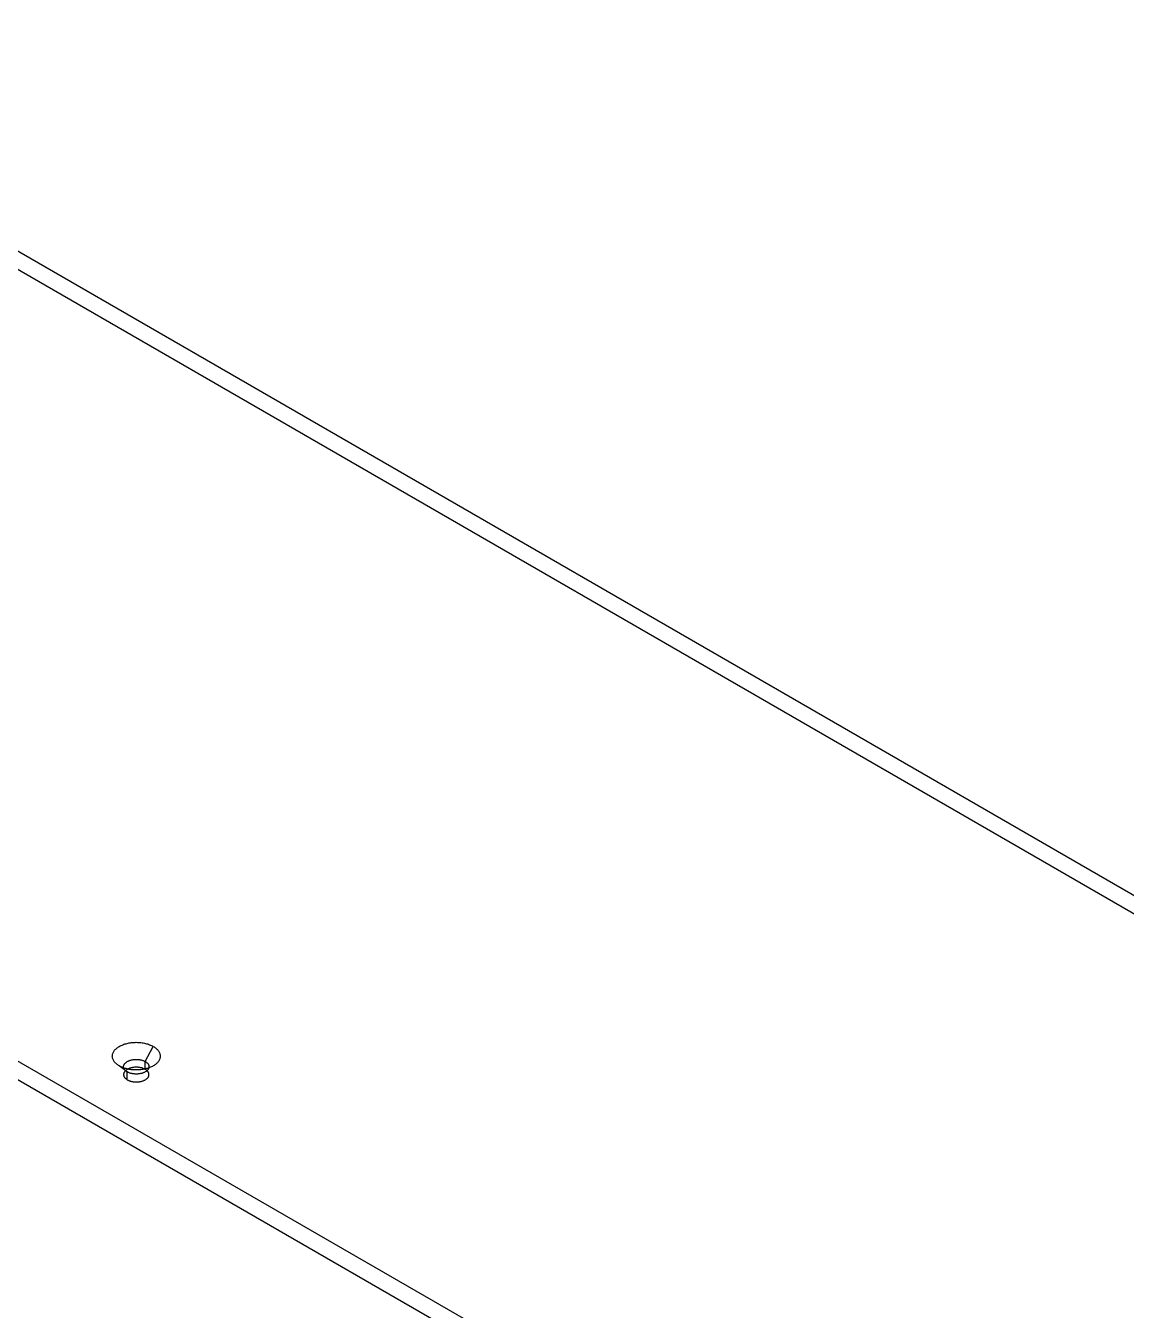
# Model space of a CAD drawing. Header units: inches. Extents: x 1.4 to 100.6, y 1.4 to 64.6.
# Drawn here: x 85.627 to 89.254, y 36.726 to 40.962 of the extents above; entities that cross this region are included whole.
import ezdxf

# ---------------------------------------------------------------- set-up
doc = ezdxf.new("R2010")
doc.units = ezdxf.units.IN
doc.header["$MEASUREMENT"] = 0

msp = doc.modelspace()

# ---------------------------------------------------------------- linework, layer by layer
at = {"layer": 'OUTLINE'}
for p, q in [((96.9167, 33.6846), (84.313, 40.9615)), ((96.9167, 33.6239), (84.313, 40.9008)), ((94.6037, 32.3492), (82, 39.6261)), ((94.6037, 32.2885), (82, 39.5654)), ((85.965, 37.6072), (85.9686, 37.6079)), ((85.9686, 37.6079), (85.9724, 37.6085)), ((85.9724, 37.6085), (85.9762, 37.609)), ((85.9762, 37.609), (85.98, 37.6094)), ((85.98, 37.6094), (85.9838, 37.6097)), ((85.9838, 37.6097), (85.9877, 37.6098)), ((85.9877, 37.6098), (85.9916, 37.6099)), ((85.9916, 37.6099), (85.9954, 37.6098)), ((85.9954, 37.6098), (85.9993, 37.6097)), ((85.9993, 37.6097), (86.0031, 37.6094)), ((86.0031, 37.6094), (86.007, 37.609)), ((86.007, 37.609), (86.0107, 37.6085)), ((86.0107, 37.6085), (86.0145, 37.6079)), ((86.0145, 37.6079), (86.0182, 37.6072)), ((85.9126, 37.5643), (85.9127, 37.5666)), ((85.9127, 37.5666), (85.913, 37.5688)), ((85.913, 37.5688), (85.9135, 37.571)), ((85.9135, 37.571), (85.9141, 37.5732)), ((85.9141, 37.5732), (85.915, 37.5754)), ((85.915, 37.5754), (85.916, 37.5776)), ((85.916, 37.5776), (85.9172, 37.5797)), ((85.9172, 37.5797), (85.9186, 37.5818)), ((85.9186, 37.5818), (85.9202, 37.5838)), ((85.9202, 37.5838), (85.9219, 37.5858)), ((85.9219, 37.5858), (85.9238, 37.5878)), ((85.9238, 37.5878), (85.9259, 37.5896)), ((85.9259, 37.5896), (85.9281, 37.5915)), ((85.9281, 37.5915), (85.9305, 37.5932)), ((85.9305, 37.5932), (85.9331, 37.5949)), ((85.9331, 37.5949), (85.9357, 37.5966)), ((85.9357, 37.5966), (85.9385, 37.5981)), ((85.9385, 37.5981), (85.9415, 37.5996)), ((85.9415, 37.5996), (85.9445, 37.6009)), ((85.9445, 37.6009), (85.9477, 37.6022)), ((85.9477, 37.6022), (85.951, 37.6034)), ((85.951, 37.6034), (85.9543, 37.6045)), ((85.9543, 37.6045), (85.9578, 37.6055)), ((85.9578, 37.6055), (85.9613, 37.6064)), ((85.9613, 37.6064), (85.965, 37.6072)), ((86.0182, 37.6072), (86.0218, 37.6064)), ((86.0211, 37.5465), (86.0474, 37.5966)), ((86.0218, 37.6064), (86.0253, 37.6055)), ((86.0253, 37.6055), (86.0288, 37.6045)), ((86.0288, 37.6045), (86.0321, 37.6034)), ((86.0321, 37.6034), (86.0354, 37.6022)), ((86.0354, 37.6022), (86.0386, 37.6009)), ((86.0386, 37.6009), (86.0416, 37.5996)), ((86.0416, 37.5996), (86.0446, 37.5981)), ((86.0446, 37.5981), (86.0474, 37.5966)), ((86.0474, 37.5966), (86.0501, 37.5949)), ((86.0501, 37.5949), (86.0526, 37.5932)), ((86.0526, 37.5932), (86.055, 37.5915)), ((86.055, 37.5915), (86.0572, 37.5896)), ((86.0572, 37.5896), (86.0593, 37.5878)), ((86.0593, 37.5878), (86.0612, 37.5858)), ((86.0612, 37.5858), (86.0629, 37.5838)), ((86.0629, 37.5838), (86.0645, 37.5818)), ((86.0645, 37.5818), (86.0659, 37.5797)), ((86.0659, 37.5797), (86.0671, 37.5776)), ((86.0671, 37.5776), (86.0681, 37.5754)), ((86.0681, 37.5754), (86.069, 37.5732)), ((86.069, 37.5732), (86.0697, 37.571)), ((86.0697, 37.571), (86.0701, 37.5688)), ((86.0701, 37.5688), (86.0704, 37.5666)), ((86.0704, 37.5666), (86.0705, 37.5643)), ((85.9127, 37.5621), (85.9126, 37.5643)), ((85.913, 37.5599), (85.9127, 37.5621)), ((85.9135, 37.5576), (85.913, 37.5599)), ((85.9141, 37.5554), (85.9135, 37.5576)), ((85.915, 37.5532), (85.9141, 37.5554)), ((85.916, 37.5511), (85.915, 37.5532)), ((85.9172, 37.549), (85.916, 37.5511)), ((85.9186, 37.5469), (85.9172, 37.549)), ((85.9202, 37.5448), (85.9186, 37.5469)), ((85.9219, 37.5428), (85.9202, 37.5448)), ((85.9238, 37.5409), (85.9219, 37.5428)), ((85.9259, 37.539), (85.9238, 37.5409)), ((85.9281, 37.5372), (85.9259, 37.539)), ((85.9305, 37.5354), (85.9281, 37.5372)), ((85.9331, 37.5337), (85.9305, 37.5354)), ((85.9357, 37.5321), (85.9331, 37.5337)), ((85.962, 37.5124), (85.9357, 37.5321)), ((85.9385, 37.5305), (85.9357, 37.5321)), ((85.9415, 37.5291), (85.9385, 37.5305)), ((85.9445, 37.5277), (85.9415, 37.5291)), ((85.9477, 37.5264), (85.9445, 37.5277)), ((85.951, 37.5252), (85.9477, 37.5264)), ((85.9497, 37.5294), (85.9498, 37.5306)), ((85.9498, 37.5282), (85.9497, 37.5294)), ((85.9498, 37.5306), (85.9499, 37.5318)), ((85.9499, 37.5271), (85.9498, 37.5282)), ((85.9499, 37.5318), (85.9502, 37.533)), ((85.9502, 37.5259), (85.9499, 37.5271)), ((85.9502, 37.533), (85.9505, 37.5341)), ((85.9505, 37.5247), (85.9502, 37.5259)), ((85.9505, 37.5341), (85.951, 37.5353)), ((85.951, 37.5236), (85.9505, 37.5247)), ((85.951, 37.5353), (85.9515, 37.5364)), ((85.9543, 37.5241), (85.951, 37.5252)), ((85.9515, 37.5224), (85.951, 37.5236)), ((85.9515, 37.5364), (85.9522, 37.5376)), ((85.9522, 37.5376), (85.9529, 37.5387)), ((85.9529, 37.5387), (85.9538, 37.5398)), ((85.9538, 37.5398), (85.9547, 37.5408)), ((85.9578, 37.5231), (85.9543, 37.5241)), ((85.9547, 37.5408), (85.9557, 37.5418)), ((85.9557, 37.5418), (85.9568, 37.5428)), ((85.9568, 37.5428), (85.958, 37.5438)), ((85.9613, 37.5222), (85.9578, 37.5231)), ((85.958, 37.5438), (85.9592, 37.5447)), ((85.9592, 37.5447), (85.9606, 37.5456)), ((85.9606, 37.5456), (85.962, 37.5465)), ((85.962, 37.5465), (85.9635, 37.5473)), ((85.9635, 37.5473), (85.965, 37.5481)), ((85.965, 37.5481), (85.9666, 37.5488)), ((85.9666, 37.5488), (85.9683, 37.5495)), ((85.9683, 37.5237), (85.9666, 37.523)), ((85.9683, 37.5495), (85.9701, 37.5501)), ((85.9701, 37.5243), (85.9683, 37.5237)), ((85.9701, 37.5501), (85.9718, 37.5507)), ((85.9718, 37.5249), (85.9701, 37.5243)), ((85.9718, 37.5507), (85.9737, 37.5513)), ((85.9737, 37.5254), (85.9718, 37.5249)), ((85.9737, 37.5513), (85.9756, 37.5517)), ((85.9756, 37.5259), (85.9737, 37.5254)), ((85.9756, 37.5517), (85.9775, 37.5522)), ((85.9775, 37.5263), (85.9756, 37.5259)), ((85.9775, 37.5522), (85.9794, 37.5525)), ((85.9794, 37.5267), (85.9775, 37.5263)), ((85.9794, 37.5525), (85.9814, 37.5528)), ((85.9814, 37.527), (85.9794, 37.5267)), ((85.9814, 37.5528), (85.9834, 37.5531)), ((85.9834, 37.5273), (85.9814, 37.527)), ((85.9834, 37.5531), (85.9854, 37.5533)), ((85.9854, 37.5275), (85.9834, 37.5273)), ((85.9854, 37.5533), (85.9875, 37.5535)), ((85.9875, 37.5276), (85.9854, 37.5275)), ((85.9875, 37.5535), (85.9895, 37.5535)), ((85.9895, 37.5277), (85.9875, 37.5276)), ((85.9895, 37.5535), (85.9916, 37.5536)), ((85.9916, 37.5278), (85.9895, 37.5277)), ((85.9916, 37.5536), (85.9936, 37.5535)), ((85.9936, 37.5277), (85.9916, 37.5278)), ((85.9936, 37.5535), (85.9957, 37.5535)), ((85.9957, 37.5276), (85.9936, 37.5277)), ((85.9957, 37.5535), (85.9977, 37.5533)), ((85.9977, 37.5275), (85.9957, 37.5276)), ((85.9977, 37.5533), (85.9997, 37.5531)), ((85.9997, 37.5273), (85.9977, 37.5275)), ((85.9997, 37.5531), (86.0017, 37.5528)), ((86.0017, 37.527), (85.9997, 37.5273)), ((86.0017, 37.5528), (86.0037, 37.5525)), ((86.0037, 37.5267), (86.0017, 37.527)), ((86.0037, 37.5525), (86.0056, 37.5522)), ((86.0056, 37.5263), (86.0037, 37.5267)), ((86.0056, 37.5522), (86.0076, 37.5517)), ((86.0076, 37.5259), (86.0056, 37.5263)), ((86.0076, 37.5517), (86.0094, 37.5513)), ((86.0094, 37.5254), (86.0076, 37.5259)), ((86.0094, 37.5513), (86.0113, 37.5507)), ((86.0113, 37.5249), (86.0094, 37.5254)), ((86.0113, 37.5507), (86.0131, 37.5501)), ((86.0131, 37.5243), (86.0113, 37.5249)), ((86.0131, 37.5501), (86.0148, 37.5495)), ((86.0148, 37.5237), (86.0131, 37.5243)), ((86.0148, 37.5495), (86.0165, 37.5488)), ((86.0165, 37.523), (86.0148, 37.5237)), ((86.0165, 37.5488), (86.0181, 37.5481)), ((86.0181, 37.5481), (86.0196, 37.5473)), ((86.0196, 37.5473), (86.0211, 37.5465)), ((86.0211, 37.5465), (86.0225, 37.5456)), ((86.0211, 37.5207), (86.0211, 37.5465)), ((86.0253, 37.5231), (86.0218, 37.5222)), ((86.0225, 37.5456), (86.0239, 37.5447)), ((86.0239, 37.5447), (86.0251, 37.5438)), ((86.0251, 37.5438), (86.0263, 37.5428)), ((86.0288, 37.5241), (86.0253, 37.5231)), ((86.0263, 37.5428), (86.0274, 37.5418)), ((86.0274, 37.5418), (86.0284, 37.5408)), ((86.0284, 37.5408), (86.0294, 37.5398)), ((86.0321, 37.5252), (86.0288, 37.5241)), ((86.0294, 37.5398), (86.0302, 37.5387)), ((86.0302, 37.5387), (86.0309, 37.5376)), ((86.0309, 37.5376), (86.0316, 37.5364)), ((86.0316, 37.5364), (86.0321, 37.5353)), ((86.0321, 37.5236), (86.0316, 37.5224)), ((86.0321, 37.5353), (86.0326, 37.5341)), ((86.0354, 37.5264), (86.0321, 37.5252)), ((86.0326, 37.5247), (86.0321, 37.5236)), ((86.0326, 37.5341), (86.0329, 37.533)), ((86.0329, 37.5259), (86.0326, 37.5247)), ((86.0329, 37.533), (86.0332, 37.5318)), ((86.0332, 37.5271), (86.0329, 37.5259)), ((86.0332, 37.5318), (86.0333, 37.5306)), ((86.0333, 37.5282), (86.0332, 37.5271)), ((86.0333, 37.5306), (86.0334, 37.5294)), ((86.0334, 37.5294), (86.0333, 37.5282)), ((86.0386, 37.5277), (86.0354, 37.5264)), ((86.0416, 37.5291), (86.0386, 37.5277)), ((86.0446, 37.5305), (86.0416, 37.5291)), ((86.0474, 37.5321), (86.0446, 37.5305)), ((86.0501, 37.5337), (86.0474, 37.5321)), ((86.0526, 37.5354), (86.0501, 37.5337)), ((86.055, 37.5372), (86.0526, 37.5354)), ((86.0572, 37.539), (86.055, 37.5372)), ((86.0593, 37.5409), (86.0572, 37.539)), ((86.0612, 37.5428), (86.0593, 37.5409)), ((86.0629, 37.5448), (86.0612, 37.5428)), ((86.0645, 37.5469), (86.0629, 37.5448)), ((86.0659, 37.549), (86.0645, 37.5469)), ((86.0671, 37.5511), (86.0659, 37.549)), ((86.0681, 37.5532), (86.0671, 37.5511)), ((86.069, 37.5554), (86.0681, 37.5532)), ((86.0697, 37.5576), (86.069, 37.5554)), ((86.0701, 37.5599), (86.0697, 37.5576)), ((86.0704, 37.5621), (86.0701, 37.5599)), ((86.0705, 37.5643), (86.0704, 37.5621)), ((85.9498, 37.5048), (85.9497, 37.5036)), ((85.9497, 37.5036), (85.9498, 37.5024)), ((85.9499, 37.506), (85.9498, 37.5048)), ((85.9498, 37.5024), (85.9499, 37.5013)), ((85.9502, 37.5072), (85.9499, 37.506)), ((85.9499, 37.5013), (85.9502, 37.5001)), ((85.9505, 37.5083), (85.9502, 37.5072)), ((85.9502, 37.5001), (85.9505, 37.4989)), ((85.951, 37.5095), (85.9505, 37.5083)), ((85.9505, 37.4989), (85.951, 37.4978)), ((85.9515, 37.5106), (85.951, 37.5095)), ((85.951, 37.4978), (85.9515, 37.4966)), ((85.9522, 37.5213), (85.9515, 37.5224)), ((85.9522, 37.5117), (85.9515, 37.5106)), ((85.9515, 37.4966), (85.9522, 37.4955)), ((85.9529, 37.5202), (85.9522, 37.5213)), ((85.9529, 37.5129), (85.9522, 37.5117)), ((85.9522, 37.4955), (85.9529, 37.4944)), ((85.9538, 37.5191), (85.9529, 37.5202)), ((85.9538, 37.5139), (85.9529, 37.5129)), ((85.9529, 37.4944), (85.9538, 37.4933)), ((85.9547, 37.5181), (85.9538, 37.5191)), ((85.9547, 37.515), (85.9538, 37.5139)), ((85.9538, 37.4933), (85.9547, 37.4922)), ((85.9557, 37.517), (85.9547, 37.5181)), ((85.9557, 37.516), (85.9547, 37.515)), ((85.9547, 37.4922), (85.9557, 37.4912)), ((85.9568, 37.517), (85.9557, 37.516)), ((85.9568, 37.516), (85.9557, 37.517)), ((85.9557, 37.4912), (85.9568, 37.4902)), ((85.958, 37.518), (85.9568, 37.517)), ((85.958, 37.5151), (85.9568, 37.516)), ((85.9568, 37.4902), (85.958, 37.4892)), ((85.9592, 37.5189), (85.958, 37.518)), ((85.9592, 37.5141), (85.958, 37.5151)), ((85.958, 37.4892), (85.9592, 37.4883)), ((85.9606, 37.5198), (85.9592, 37.5189)), ((85.9606, 37.5132), (85.9592, 37.5141)), ((85.9592, 37.4883), (85.9606, 37.4874)), ((85.962, 37.5207), (85.9606, 37.5198)), ((85.962, 37.5124), (85.9606, 37.5132)), ((85.9606, 37.4874), (85.962, 37.4865)), ((85.965, 37.5214), (85.9613, 37.5222)), ((85.9635, 37.5215), (85.962, 37.5207)), ((85.9635, 37.5115), (85.962, 37.5124)), ((85.962, 37.4865), (85.962, 37.5124)), ((85.962, 37.4865), (85.9635, 37.4857)), ((85.965, 37.5223), (85.9635, 37.5215)), ((85.965, 37.5108), (85.9635, 37.5115)), ((85.9635, 37.4857), (85.965, 37.485)), ((85.9666, 37.523), (85.965, 37.5223)), ((85.9686, 37.5207), (85.965, 37.5214)), ((85.9666, 37.51), (85.965, 37.5108)), ((85.965, 37.485), (85.9666, 37.4842)), ((85.9683, 37.5094), (85.9666, 37.51)), ((85.9666, 37.4842), (85.9683, 37.4835)), ((85.9701, 37.5087), (85.9683, 37.5094)), ((85.9683, 37.4835), (85.9701, 37.4829)), ((85.9724, 37.5201), (85.9686, 37.5207)), ((85.9718, 37.5081), (85.9701, 37.5087)), ((85.9701, 37.4829), (85.9718, 37.4823)), ((85.9737, 37.5076), (85.9718, 37.5081)), ((85.9718, 37.4823), (85.9737, 37.4818)), ((85.9762, 37.5196), (85.9724, 37.5201)), ((85.9756, 37.5071), (85.9737, 37.5076)), ((85.9737, 37.4818), (85.9756, 37.4813)), ((85.9775, 37.5067), (85.9756, 37.5071)), ((85.9756, 37.4813), (85.9775, 37.4809)), ((85.98, 37.5192), (85.9762, 37.5196)), ((85.9794, 37.5063), (85.9775, 37.5067)), ((85.9775, 37.4809), (85.9794, 37.4805)), ((85.9814, 37.506), (85.9794, 37.5063)), ((85.9838, 37.519), (85.98, 37.5192)), ((85.9834, 37.5058), (85.9814, 37.506)), ((85.9854, 37.5056), (85.9834, 37.5058)), ((85.9877, 37.5188), (85.9838, 37.519)), ((85.9875, 37.5054), (85.9854, 37.5056)), ((85.9895, 37.5053), (85.9875, 37.5054)), ((85.9916, 37.5187), (85.9877, 37.5188)), ((85.9916, 37.5053), (85.9895, 37.5053)), ((85.9954, 37.5188), (85.9916, 37.5187)), ((85.9936, 37.5053), (85.9916, 37.5053)), ((85.9957, 37.5054), (85.9936, 37.5053)), ((85.9993, 37.519), (85.9954, 37.5188)), ((85.9977, 37.5056), (85.9957, 37.5054)), ((85.9997, 37.5058), (85.9977, 37.5056)), ((86.0031, 37.5192), (85.9993, 37.519)), ((86.0017, 37.506), (85.9997, 37.5058)), ((86.0037, 37.5063), (86.0017, 37.506)), ((86.007, 37.5196), (86.0031, 37.5192)), ((86.0056, 37.5067), (86.0037, 37.5063)), ((86.0037, 37.4805), (86.0056, 37.4809)), ((86.0076, 37.5071), (86.0056, 37.5067)), ((86.0056, 37.4809), (86.0076, 37.4813)), ((86.0107, 37.5201), (86.007, 37.5196)), ((86.0094, 37.5076), (86.0076, 37.5071)), ((86.0076, 37.4813), (86.0094, 37.4818)), ((86.0113, 37.5081), (86.0094, 37.5076)), ((86.0094, 37.4818), (86.0113, 37.4823)), ((86.0145, 37.5207), (86.0107, 37.5201)), ((86.0131, 37.5087), (86.0113, 37.5081)), ((86.0113, 37.4823), (86.0131, 37.4829)), ((86.0148, 37.5094), (86.0131, 37.5087)), ((86.0131, 37.4829), (86.0148, 37.4835)), ((86.0182, 37.5214), (86.0145, 37.5207)), ((86.0165, 37.51), (86.0148, 37.5094)), ((86.0148, 37.4835), (86.0165, 37.4842)), ((86.0181, 37.5223), (86.0165, 37.523)), ((86.0181, 37.5108), (86.0165, 37.51)), ((86.0165, 37.4842), (86.0181, 37.485)), ((86.0196, 37.5215), (86.0181, 37.5223)), ((86.0196, 37.5115), (86.0181, 37.5108)), ((86.0181, 37.485), (86.0196, 37.4857)), ((86.0218, 37.5222), (86.0182, 37.5214)), ((86.0211, 37.5207), (86.0196, 37.5215)), ((86.0211, 37.5124), (86.0196, 37.5115)), ((86.0196, 37.4857), (86.0211, 37.4865)), ((86.0225, 37.5198), (86.0211, 37.5207)), ((86.0225, 37.5132), (86.0211, 37.5124)), ((86.0211, 37.4865), (86.0225, 37.4874)), ((86.0239, 37.5189), (86.0225, 37.5198)), ((86.0239, 37.5141), (86.0225, 37.5132)), ((86.0225, 37.4874), (86.0239, 37.4883)), ((86.0251, 37.518), (86.0239, 37.5189)), ((86.0251, 37.5151), (86.0239, 37.5141)), ((86.0239, 37.4883), (86.0251, 37.4892)), ((86.0263, 37.517), (86.0251, 37.518)), ((86.0263, 37.516), (86.0251, 37.5151)), ((86.0251, 37.4892), (86.0263, 37.4902)), ((86.0274, 37.516), (86.0263, 37.517)), ((86.0274, 37.517), (86.0263, 37.516)), ((86.0263, 37.4902), (86.0274, 37.4912)), ((86.0284, 37.5181), (86.0274, 37.517)), ((86.0284, 37.515), (86.0274, 37.516)), ((86.0274, 37.4912), (86.0284, 37.4922)), ((86.0294, 37.5191), (86.0284, 37.5181)), ((86.0294, 37.5139), (86.0284, 37.515)), ((86.0284, 37.4922), (86.0294, 37.4933)), ((86.0302, 37.5202), (86.0294, 37.5191)), ((86.0302, 37.5129), (86.0294, 37.5139)), ((86.0294, 37.4933), (86.0302, 37.4944)), ((86.0309, 37.5213), (86.0302, 37.5202)), ((86.0309, 37.5117), (86.0302, 37.5129)), ((86.0302, 37.4944), (86.0309, 37.4955)), ((86.0316, 37.5224), (86.0309, 37.5213)), ((86.0316, 37.5106), (86.0309, 37.5117)), ((86.0309, 37.4955), (86.0316, 37.4966)), ((86.0321, 37.5095), (86.0316, 37.5106)), ((86.0316, 37.4966), (86.0321, 37.4978)), ((86.0326, 37.5083), (86.0321, 37.5095)), ((86.0321, 37.4978), (86.0326, 37.4989)), ((86.0329, 37.5072), (86.0326, 37.5083)), ((86.0326, 37.4989), (86.0329, 37.5001)), ((86.0332, 37.506), (86.0329, 37.5072)), ((86.0329, 37.5001), (86.0332, 37.5013)), ((86.0333, 37.5048), (86.0332, 37.506)), ((86.0332, 37.5013), (86.0333, 37.5024)), ((86.0334, 37.5036), (86.0333, 37.5048)), ((86.0333, 37.5024), (86.0334, 37.5036)), ((85.9794, 37.4805), (85.9814, 37.4802)), ((85.9814, 37.4802), (85.9834, 37.4799)), ((85.9834, 37.4799), (85.9854, 37.4797)), ((85.9854, 37.4797), (85.9875, 37.4796)), ((85.9875, 37.4796), (85.9895, 37.4795)), ((85.9895, 37.4795), (85.9916, 37.4795)), ((85.9916, 37.4795), (85.9936, 37.4795)), ((85.9936, 37.4795), (85.9957, 37.4796)), ((85.9957, 37.4796), (85.9977, 37.4797)), ((85.9977, 37.4797), (85.9997, 37.4799)), ((85.9997, 37.4799), (86.0017, 37.4802)), ((86.0017, 37.4802), (86.0037, 37.4805))]:
    msp.add_line(p, q, dxfattribs=at)

doc.saveas('drawing.dxf')
